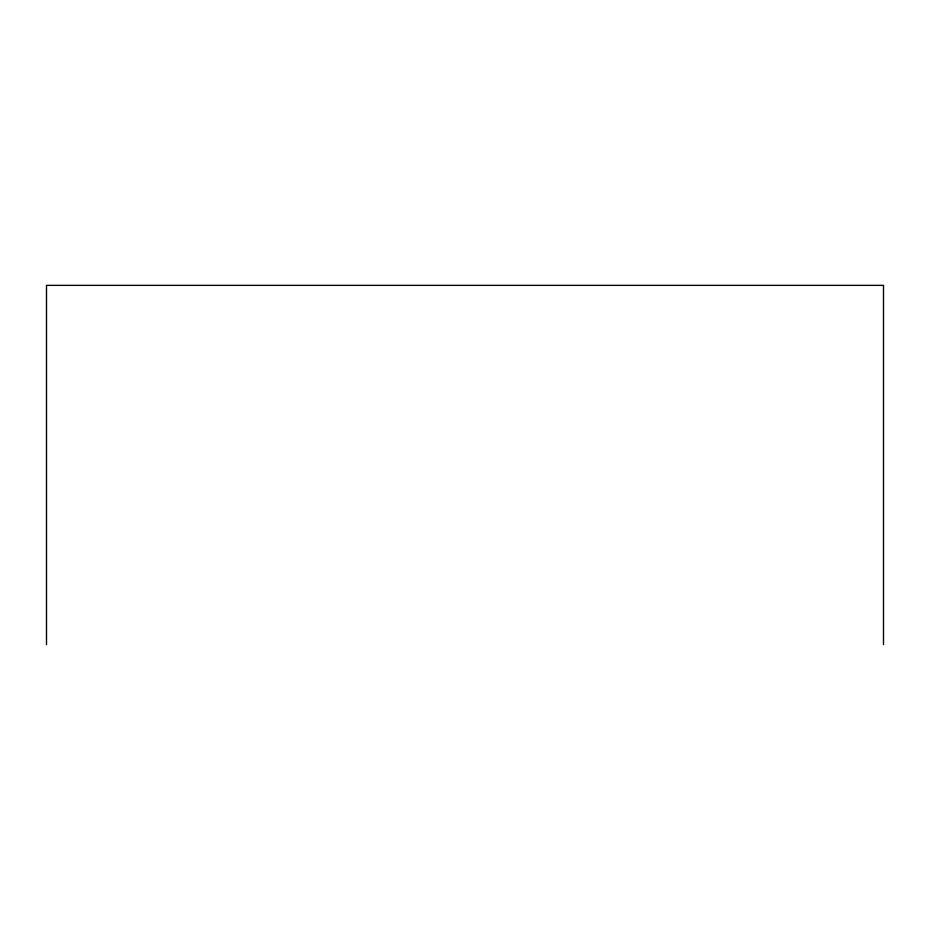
<?xml version="1.0" encoding="UTF-8"?>
<svg xmlns="http://www.w3.org/2000/svg" width="930" height="930" viewBox="0 0 930 930"><rect width="100%" height="100%" fill="white"/><g stroke="black" fill="none" stroke-linecap="round" stroke-linejoin="round"><path stroke-width="1.4" d="M883.5 644.641L883.5 285.359L46.5 285.359L46.5 644.641"/></g></svg>
